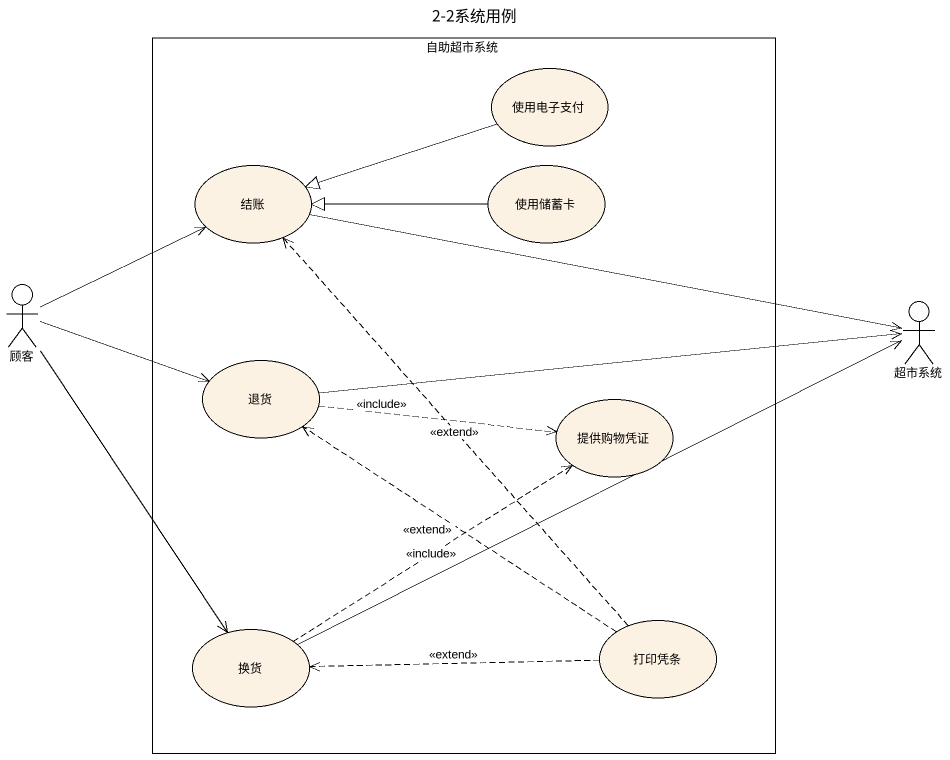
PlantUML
@startuml
title 2-2系统用例
rectangle 自助超市系统 {
  usecase 使用电子支付
  usecase 结账
  usecase 使用储蓄卡
  usecase 退货
  usecase 提供购物凭证
  usecase 换货
  usecase 打印凭条
}
actor 顾客
actor 超市系统
使用电子支付 -left-|> 结账
使用储蓄卡 -left-|> 结账
顾客 -right-> 结账
顾客 -right-> 退货
顾客 --> 换货
超市系统 <-left- 结账
超市系统 <-left- 退货
超市系统 <-left- 换货
退货 .right.> 提供购物凭证 : <<include>>
换货 .up.> 提供购物凭证 : <<include>>
打印凭条 .up.> 结账 : <<extend>>
打印凭条 .up.> 退货 : <<extend>>
打印凭条 .left.> 换货 : <<extend>>
@enduml
